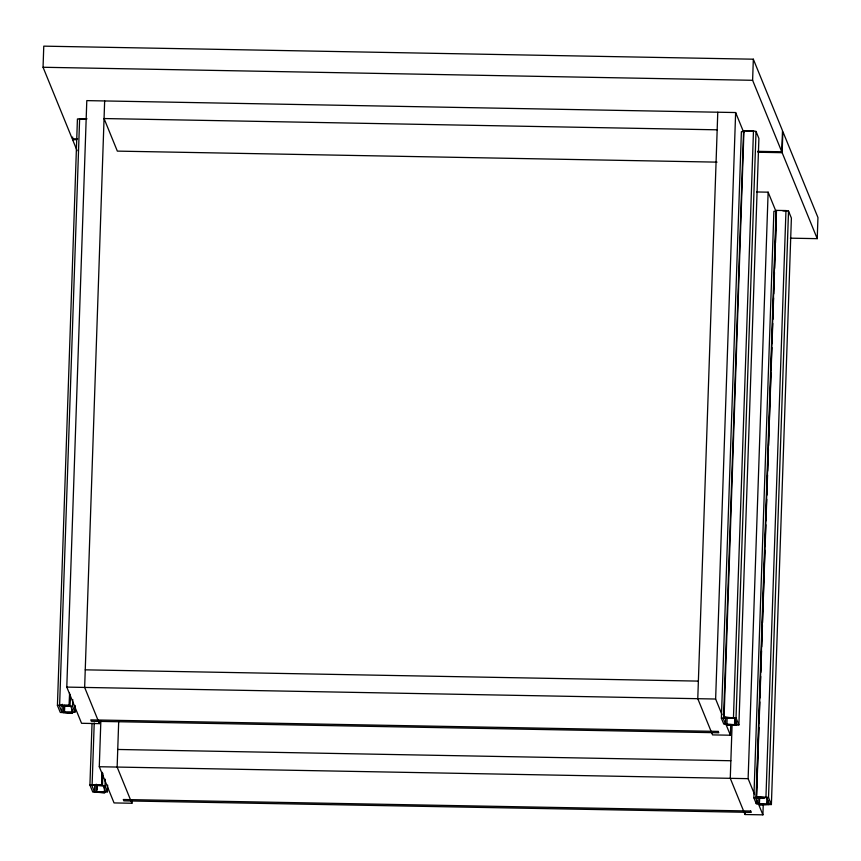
<?xml version="1.0" encoding="UTF-8"?>
<svg xmlns="http://www.w3.org/2000/svg" width="861" height="861" viewBox="0 0 861 861"><rect width="100%" height="100%" fill="white"/><g stroke="black" fill="none" stroke-linecap="round" stroke-linejoin="round"><path stroke-width="1.29" d="M77.598 138.847L72.227 138.75L43.05 67.266L43.771 46.15L753.332 59.194L782.498 130.678L781.777 151.784L757.594 151.342M77.103 150.707L72.593 139.654L72.679 137.017M69.558 693.127L69.289 705.536L59.269 705.611L62.014 712.338L72.378 713.123L60.292 712.445L57.429 705.439L77.425 118.958L86.767 118.678M57.429 705.439L59.624 705.03L79.632 118.549M62.014 712.338L62.293 704.287M63.456 712.617L63.682 705.912M75.165 705.45L74.939 712.155L72.744 712.564L64.403 712.413L64.5 705.363M64.403 712.413L64.64 705.697M99.51 720.937L99.413 723.627L81.558 723.294L66.792 687.1L86.8 100.619L735.638 112.543L743.517 131.851M64.274 712.069L73.099 711.982L70.806 706.386L69.375 706.106L69.655 694.805M74.939 712.155L72.539 706.278L69.967 705.772L70.333 695.042M71.861 712.208L71.958 709.529M72.539 706.278L72.765 699.562M104.655 100.952L84.647 687.433L99.413 723.627M102.19 773.092L101.781 785.167L91.761 785.232L94.506 791.969L104.87 792.744L92.784 792.077L89.921 785.06L92.03 723.326M89.921 785.06L92.116 784.651L94.226 722.917M94.506 791.969L94.742 785.254M95.948 792.249L96.228 784.188M107.657 785.071L107.431 791.786L105.236 792.195L96.906 792.034L96.992 784.984M96.992 789.354L97.132 785.329M132.002 800.569L131.916 803.259L114.05 802.926L99.284 766.731L100.845 721.098M101.781 785.167L102.05 772.747M102.147 777.677L102.33 772.306M107.431 791.786L105.031 785.899L102.47 785.404L102.879 773.329M96.766 791.7L104.364 791.84L104.547 786.47M105.031 785.899L105.257 779.194M118.7 721.432L117.139 767.065L131.916 803.259M717.773 112.221L697.776 698.702L712.542 734.896L730.397 735.219L730.763 724.488M722.035 714.716L715.631 699.024L735.638 112.543M721.378 718.192L741.386 131.711L743.581 131.302L723.574 717.794L721.378 718.192L723.778 724.079L726.34 724.575L734.681 724.725L734.863 719.365M724.079 717.568L743.947 130.754L753.472 130.926L756.033 131.421L758.896 138.438L738.889 724.919L727.168 725.156L737.048 724.747L734.304 718.009L723.94 717.235L736.026 717.902L738.889 724.919M734.681 724.725L725.511 723.972L725.737 717.256M726.942 724.252L727.168 717.536M781.777 151.784L752.611 80.299L753.332 59.194M732.098 724.65L730.268 778.322L745.034 814.517L762.9 814.85L763.266 804.109M733.464 717.407L753.472 130.926M734.541 724.392L734.767 717.676M735.821 724.973L735.951 720.948M736.026 717.902L756.033 131.421M745.034 814.517L745.131 811.837M754.527 794.337L748.123 778.656L768.13 192.175L756.647 191.96M753.87 797.824L773.878 211.343L776.073 210.934L756.066 797.415L753.87 797.824L756.27 803.711L758.842 804.206L767.173 804.357L767.355 798.986M756.27 803.711L756.367 801.021M756.432 796.866L776.439 210.385L785.964 210.558L788.525 211.053L791.388 218.07L771.391 804.551L759.66 804.777L769.54 804.368L766.796 797.641L756.432 796.866L768.529 797.534L771.391 804.551M756.571 797.2L757.26 777.074M757.4 773.049L758.132 751.567M758.272 747.542L758.95 727.416M759.09 723.391L759.822 701.919M759.962 697.884L760.693 676.412M760.833 672.387L761.565 650.916M761.705 646.891L762.437 625.42M762.523 622.729L763.255 601.258M763.395 597.233L764.127 575.761M764.267 571.736L764.998 550.265M765.138 546.24L765.87 524.758M765.999 520.733L766.731 499.262M766.871 495.236L767.56 475.111M767.7 471.085L768.432 449.603M768.572 445.578L769.303 424.107M769.433 420.082L770.164 398.611M770.304 394.586L771.036 373.114M771.133 370.424L771.908 347.607M772.048 343.582L772.737 323.456M772.866 319.431L773.598 297.949M773.738 293.924L774.469 272.453M774.609 268.428L775.341 246.956M775.481 242.931L776.213 221.46M776.299 218.769L776.439 210.385M767.173 804.357L758.003 803.604L758.186 798.233M759.434 803.873L759.671 797.168M817.229 238.658L782.154 152.688L782.864 131.582L817.95 217.542L817.229 238.658L790.355 238.163M765.956 797.038L785.964 210.558M767.033 804.013L767.259 797.308M768.313 804.604L768.453 800.579M768.529 797.534L788.525 211.053M79.277 119.13L86.778 119.012M743.226 131.894L744.453 131.658M104.364 791.84L105.591 791.614L103.309 786.007L94.129 785.254L102.47 785.404M43.05 67.266L752.611 80.299M717.181 129.817L104.052 118.549L117.344 151.116L717.03 162.137M752.869 131.249L743.947 130.754M81.644 119.141L86.401 119.227M72.593 139.654L76.618 139.73M757.96 152.246L782.154 152.688M782.853 210.837L786.803 211.16M85.25 669.836L698.368 681.105M66.792 687.1L715.631 699.024M59.624 705.03L69.149 705.202M69.967 705.772L61.637 705.622L69.375 706.106M723.574 717.794L732.044 718.278L723.218 718.375L725.511 723.972M117.742 749.468L730.871 760.737M99.284 766.731L748.123 778.656M92.116 784.651L101.641 784.834M756.066 797.415L764.546 797.91L755.721 797.996L758.003 803.604M768.13 192.175L776.009 211.483M725.479 723.154L730.397 735.219M758.466 803.991L762.9 814.85M718.214 731.409L90.792 719.871L91.352 721.238L718.763 732.765L718.214 731.409M750.706 811.03L123.295 799.503L123.844 800.859L751.255 812.386L750.706 811.03"/></g></svg>
